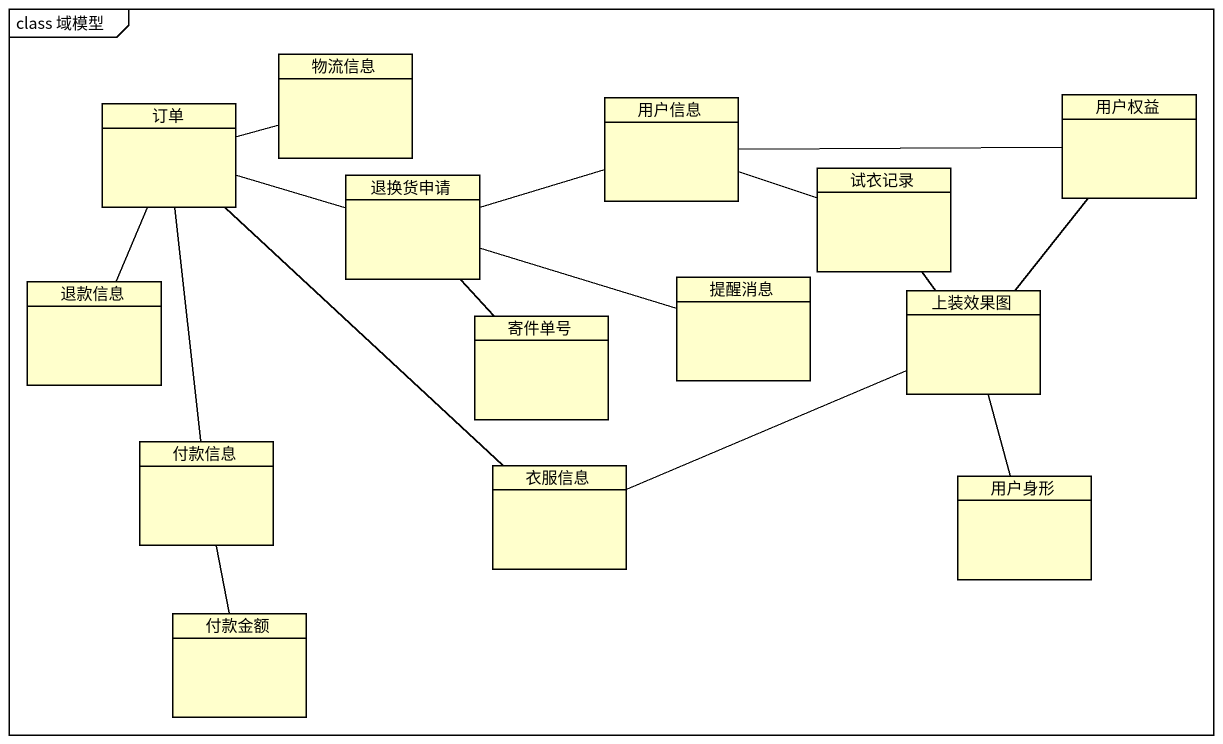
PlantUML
@startuml
mainframe class 域模型
hide circle
hide empty members
class 物流信息
class 订单
class 用户信息
class 用户权益
class 退换货申请
class 试衣记录
class 退款信息
class 提醒消息
class 寄件单号
class 上装效果图
class 付款信息
class 衣服信息
class 用户身形
class 付款金额
订单 -right- 物流信息
订单 -- 衣服信息
用户信息 -right- 用户权益
用户信息 -left- 退换货申请
用户信息 -right- 试衣记录
退换货申请 -left- 订单
退款信息 -up- 订单
提醒消息 -left- 退换货申请
寄件单号 -up- 退换货申请
上装效果图 -up- 用户权益
上装效果图 -up- 试衣记录
付款信息 -up- 订单
付款信息 -- 付款金额
衣服信息 -right- 上装效果图
用户身形 -up- 上装效果图
@enduml
